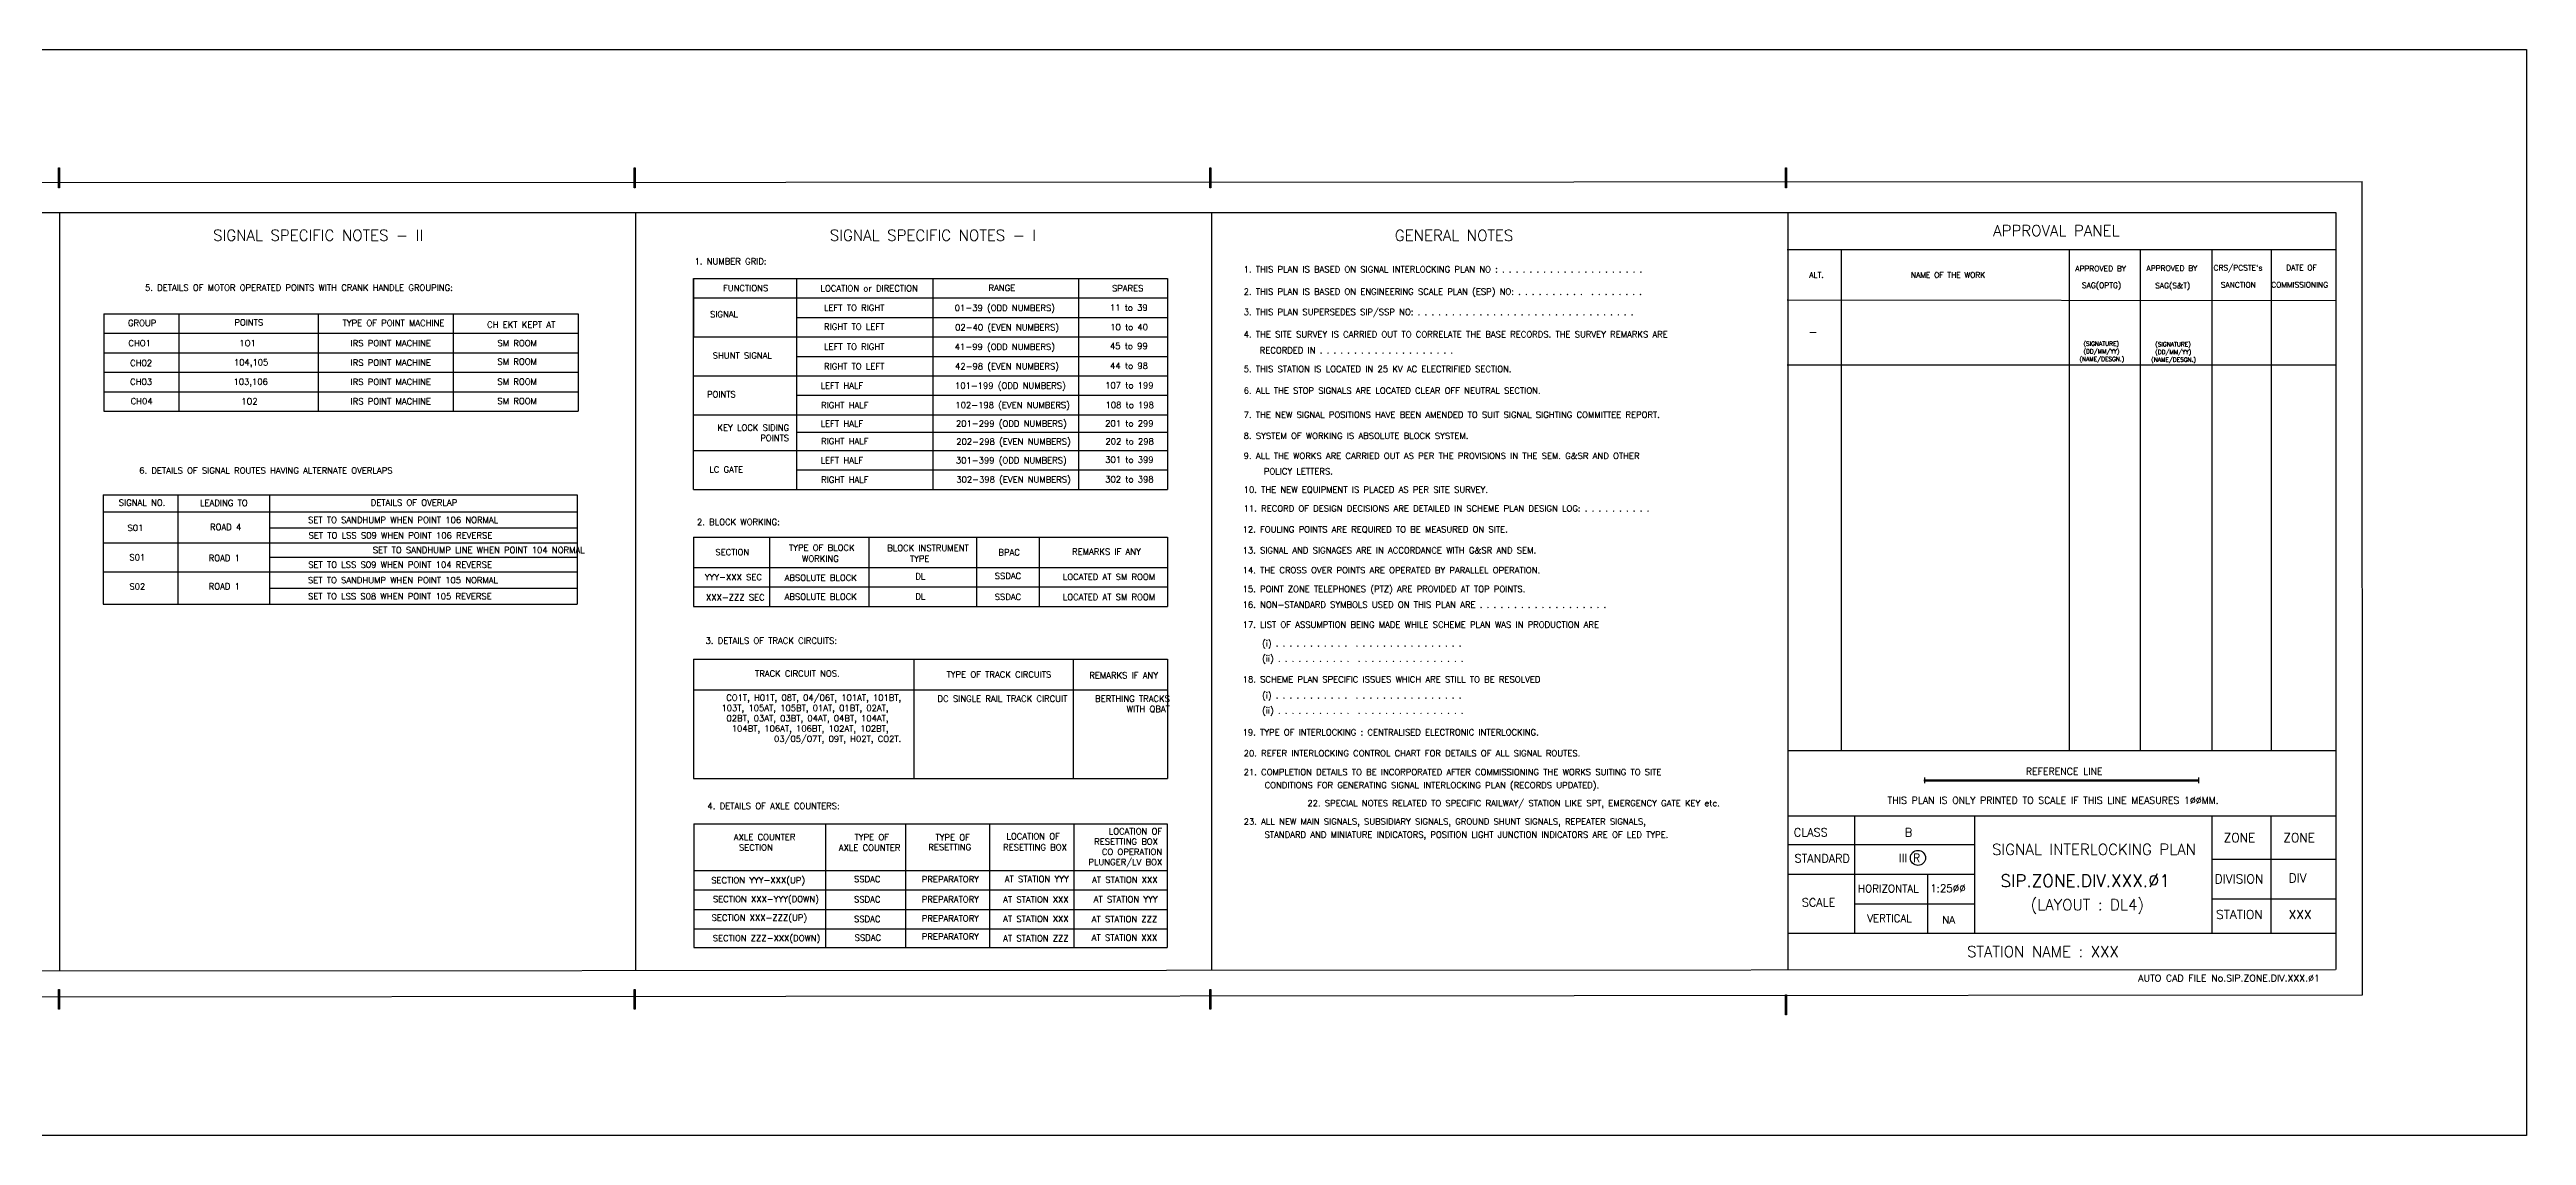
# Model space of a CAD drawing. Extents: x -19435 to 6205, y 191 to 8780.
# Drawn here: x -18295 to -17617, y 8484 to 8780 of the extents above; entities that cross this region are included whole.
import ezdxf
from ezdxf.enums import TextEntityAlignment as Align

# ---------------------------------------------------------------- set-up
doc = ezdxf.new("R2010")
doc.units = 0
doc.header["$LTSCALE"] = 0.5
doc.layers.get('0').update_dxf_attribs({"linetype": 'CONTINUOUS'})
doc.layers.add('CHAINAGE', color=250, linetype='CONTINUOUS')
doc.styles.add('ROMANS', font='ROMANS.shx')

msp = doc.modelspace()

# ---------------------------------------------------------------- hatches: boundary and pattern name
h = msp.add_hatch(color=256)
h.dxf.hatch_style = 1
h.paths.add_polyline_path([(-18291.9218, 8748.0385), (-18292.2089, 8748.0385), (-18292.2089, 8742.614), (-18291.9218, 8742.614)])
h = msp.add_hatch(color=256)
h.dxf.hatch_style = 1
h.paths.add_polyline_path([(-18134.4337, 8748.0385), (-18134.7208, 8748.0385), (-18134.7208, 8742.614), (-18134.4337, 8742.614)])
h = msp.add_hatch(color=256)
h.dxf.hatch_style = 1
h.paths.add_polyline_path([(-17976.9677, 8748.0385), (-17977.2548, 8748.0385), (-17977.2548, 8742.614), (-17976.9677, 8742.614)])
h = msp.add_hatch(color=256)
h.dxf.hatch_style = 1
h.paths.add_polyline_path([(-17819.524, 8748.0385), (-17819.8111, 8748.0385), (-17819.8111, 8742.614), (-17819.524, 8742.614)])
h = msp.add_hatch(color=256)
h.dxf.hatch_style = 1
h.paths.add_polyline_path([(-17706.8453, 8580.7956), (-17781.8325, 8580.7956), (-17781.8325, 8580.3849), (-17706.8453, 8580.3849)])
h = msp.add_hatch(color=256)
h.dxf.hatch_style = 1
h.paths.add_polyline_path([(-18291.9218, 8523.4553), (-18292.2089, 8523.4553), (-18292.2089, 8518.0308), (-18291.9218, 8518.0308)])
h = msp.add_hatch(color=256)
h.dxf.hatch_style = 1
h.paths.add_polyline_path([(-18134.4337, 8523.4553), (-18134.7208, 8523.4553), (-18134.7208, 8518.0308), (-18134.4337, 8518.0308)])
h = msp.add_hatch(color=256)
h.dxf.hatch_style = 1
h.paths.add_polyline_path([(-17976.9677, 8523.4553), (-17977.2548, 8523.4553), (-17977.2548, 8518.0308), (-17976.9677, 8518.0308)])
h = msp.add_hatch(color=256)
h.dxf.hatch_style = 1
h.paths.add_polyline_path([(-17819.524, 8521.9553), (-17819.8111, 8521.9553), (-17819.8111, 8516.5308), (-17819.524, 8516.5308)])

# ---------------------------------------------------------------- linework, layer by layer
for p, q in [((-19394.8511, 8743.4574), (-17662.1127, 8744.3604)), ((-17661.9968, 8521.9553), (-17662.1127, 8744.3604)), ((-17669.1788, 8735.7274), (-19368.7605, 8735.7274)), ((-18291.8973, 8735.7274), (-18291.8973, 8528.6175)), ((-18291.8973, 8735.7274), (-18291.8973, 8528.6175)), ((-18134.3932, 8735.7274), (-18134.3932, 8528.6172)), ((-18134.3932, 8735.7274), (-18134.3932, 8528.6172)), ((-17976.8391, 8735.7274), (-17976.8391, 8528.6989)), ((-17976.8391, 8735.7274), (-17976.8391, 8528.6989)), ((-17819.1655, 8735.7274), (-17819.1655, 8528.7808)), ((-17669.1788, 8528.8878), (-17669.1788, 8735.7274)), ((-17669.1788, 8528.8639), (-17669.1788, 8735.7274)), ((-17819.3189, 8725.7824), (-17669.3322, 8725.7824)), ((-17804.5703, 8725.7824), (-17804.5703, 8588.8134)), ((-17760.7743, 8725.7824), (-17718.4478, 8725.7824)), ((-17742.1829, 8725.7824), (-17742.1829, 8588.8149)), ((-17722.7654, 8725.7824), (-17722.7654, 8588.8149)), ((-17703.1531, 8725.7824), (-17703.1531, 8588.815)), ((-17687.0026, 8725.7824), (-17687.0026, 8588.815)), ((-18118.4865, 8717.8022), (-17988.8347, 8717.8022)), ((-18118.4865, 8660.1715), (-18118.4865, 8717.8022)), ((-18118.4865, 8717.8022), (-18118.4865, 8701.8412)), ((-18090.3092, 8717.8022), (-18090.3092, 8660.1715)), ((-18053.0298, 8717.8022), (-18053.0298, 8660.1715)), ((-18053.0298, 8717.6183), (-18053.0298, 8701.6574)), ((-18013.1854, 8717.7989), (-18013.1854, 8660.1715)), ((-17988.8347, 8717.8022), (-17988.8347, 8660.1715)), ((-18279.7412, 8708.1507), (-18150.0688, 8708.1507)), ((-18279.7412, 8708.1507), (-18279.7412, 8681.505)), ((-18259.261, 8708.1507), (-18259.261, 8681.505)), ((-18221.1681, 8708.1507), (-18221.1681, 8681.505)), ((-18184.2114, 8708.1507), (-18184.2114, 8681.505)), ((-18150.0688, 8708.1507), (-18150.0688, 8681.505)), ((-18118.4238, 8712.4819), (-17988.8347, 8712.4819)), ((-18090.3092, 8707.1615), (-17988.8347, 8707.1615)), ((-17819.3189, 8711.9376), (-17669.3322, 8711.8023)), ((-18279.7412, 8702.8304), (-18185.9897, 8702.8304)), ((-18279.7412, 8702.8304), (-18150.0688, 8702.8304)), ((-18118.4238, 8701.8412), (-17988.8347, 8701.8412)), ((-18279.7412, 8697.5101), (-18150.0688, 8697.5101)), ((-18090.3092, 8696.5209), (-17988.8347, 8696.5209)), ((-17819.3189, 8694.184), (-17669.3322, 8694.184)), ((-17760.7743, 8694.184), (-17718.4478, 8694.184)), ((-17718.4478, 8694.184), (-17669.3322, 8694.184)), ((-18279.7412, 8692.1898), (-18150.0688, 8692.1898)), ((-18279.7412, 8686.8253), (-18185.9897, 8686.8253)), ((-18279.7412, 8686.8253), (-18150.0688, 8686.8253)), ((-18118.4865, 8691.2006), (-17988.8347, 8691.2006)), ((-18090.3092, 8685.8803), (-17988.8347, 8685.8803)), ((-18279.7412, 8681.505), (-18150.0688, 8681.505)), ((-18118.4865, 8680.56), (-17988.8347, 8680.56)), ((-17988.8347, 8675.686), (-18090.3092, 8675.686)), ((-18118.4865, 8670.8121), (-17988.8347, 8670.8121)), ((-18090.3092, 8665.4918), (-17988.8347, 8665.4918)), ((-18280.0133, 8658.6244), (-18280.0133, 8628.7486)), ((-18280.0133, 8658.6244), (-18150.3409, 8658.6244)), ((-18259.5331, 8658.6244), (-18259.5331, 8628.7486)), ((-18234.4687, 8658.6244), (-18234.4687, 8628.7486)), ((-18150.3409, 8658.6244), (-18150.3409, 8628.7486)), ((-18118.4865, 8660.1715), (-17988.8347, 8660.1715)), ((-18280.0133, 8654.0483), (-18150.3409, 8654.0483)), ((-18280.0133, 8645.578), (-18150.3409, 8645.578)), ((-18234.4687, 8649.6062), (-18150.3409, 8649.6062)), ((-18118.4771, 8647.1295), (-18118.4771, 8628.1735)), ((-18118.4771, 8647.1295), (-17988.8047, 8647.1295)), ((-18097.7264, 8647.1295), (-18097.7264, 8628.1735)), ((-18070.5063, 8647.1295), (-18070.5063, 8628.1735)), ((-18041.1169, 8647.1295), (-18041.1169, 8628.1735)), ((-18023.9131, 8647.1295), (-18023.9131, 8628.1735)), ((-17988.8047, 8647.1295), (-17988.8047, 8628.1735)), ((-18234.4687, 8641.6703), (-18150.3409, 8641.6703)), ((-18118.4771, 8638.8142), (-17988.8047, 8638.8142)), ((-18280.0133, 8637.612), (-18186.2618, 8637.612)), ((-18280.0133, 8637.612), (-18150.3409, 8637.612)), ((-18234.4687, 8633.1803), (-18150.3409, 8633.1803)), ((-18118.4771, 8633.4939), (-18024.7255, 8633.4939)), ((-18118.4771, 8633.4939), (-17988.8047, 8633.4939)), ((-18280.0133, 8628.7486), (-18150.3409, 8628.7486)), ((-18118.4771, 8628.1735), (-17988.8047, 8628.1735)), ((-18118.4762, 8613.7018), (-18118.4762, 8581.1123)), ((-18118.4762, 8613.7018), (-17988.8038, 8613.7018)), ((-18058.2642, 8613.7018), (-18058.2642, 8581.1123)), ((-18014.6238, 8613.7018), (-18014.6238, 8581.1123)), ((-17988.8038, 8613.7018), (-17988.8038, 8581.1123)), ((-18118.4762, 8605.3865), (-17988.8038, 8605.3865)), ((-17819.1539, 8588.8147), (-17669.1672, 8588.8151)), ((-18118.4762, 8581.1123), (-17988.8038, 8581.1123)), ((-17781.8326, 8581.3632), (-17781.8326, 8579.8522)), ((-17706.8406, 8581.3632), (-17706.8406, 8579.8522)), ((-17819.1655, 8570.9054), (-17669.1788, 8570.9054)), ((-17800.8575, 8538.861), (-17800.8575, 8570.9054)), ((-17768.098, 8570.9054), (-17768.0978, 8538.861)), ((-17703.1646, 8570.9054), (-17703.1642, 8538.861)), ((-17703.1646, 8570.9054), (-17703.1642, 8538.861)), ((-17703.1646, 8570.9054), (-17703.1646, 8538.861)), ((-17687.0141, 8570.9054), (-17687.0141, 8538.861)), ((-18118.4064, 8568.6853), (-18118.4064, 8534.8986)), ((-18118.4064, 8568.6853), (-17988.9148, 8568.6853)), ((-18082.3973, 8568.6853), (-18082.3973, 8534.8986)), ((-18060.5051, 8568.6853), (-18060.5051, 8534.8986)), ((-18037.5143, 8568.6853), (-18037.5143, 8534.8986)), ((-18014.4822, 8568.6853), (-18014.4822, 8534.8986)), ((-17988.9148, 8568.6853), (-17988.9148, 8534.8986)), ((-17819.1655, 8563.0586), (-17768.098, 8563.0572)), ((-17703.1646, 8559.0572), (-17669.1788, 8559.0572)), ((-18118.4064, 8555.9769), (-17988.9148, 8555.9769)), ((-18118.4064, 8550.6566), (-18027.5304, 8550.6566)), ((-18118.4064, 8550.6566), (-17988.9148, 8550.6566)), ((-17819.1655, 8554.9632), (-17768.098, 8554.9618)), ((-17780.999, 8554.9621), (-17780.999, 8538.861)), ((-18118.4064, 8545.3363), (-17988.9148, 8545.3363)), ((-17800.8575, 8546.8081), (-17768.0979, 8546.8081)), ((-17703.1646, 8548.2384), (-17669.1788, 8548.2384)), ((-18118.4064, 8540.0159), (-17988.9148, 8540.0159)), ((-17819.1655, 8538.861), (-17669.1788, 8538.861)), ((-18118.4064, 8534.8986), (-17988.9148, 8534.8986)), ((-19368.7481, 8527.9774), (-17669.3322, 8528.8585)), ((-19368.7481, 8527.9774), (-17669.3322, 8528.8585)), ((-19394.8511, 8520.4785), (-17661.9968, 8521.9553))]:
    msp.add_line(p, q)
for points in [[(-18292.2089, 8748.0385), (-18291.9218, 8748.0385), (-18291.9218, 8742.614), (-18292.2089, 8742.614)], [(-18134.7208, 8748.0385), (-18134.4337, 8748.0385), (-18134.4337, 8742.614), (-18134.7208, 8742.614)], [(-17977.2548, 8748.0385), (-17976.9677, 8748.0385), (-17976.9677, 8742.614), (-17977.2548, 8742.614)], [(-17819.8111, 8748.0385), (-17819.524, 8748.0385), (-17819.524, 8742.614), (-17819.8111, 8742.614)], [(-17781.8325, 8580.7956), (-17706.8453, 8580.7956), (-17706.8453, 8580.3849), (-17781.8325, 8580.3849)], [(-18292.2089, 8523.4553), (-18291.9218, 8523.4553), (-18291.9218, 8518.0308), (-18292.2089, 8518.0308)], [(-18134.7208, 8523.4553), (-18134.4337, 8523.4553), (-18134.4337, 8518.0308), (-18134.7208, 8518.0308)], [(-17977.2548, 8523.4553), (-17976.9677, 8523.4553), (-17976.9677, 8518.0308), (-17977.2548, 8518.0308)], [(-17819.8111, 8521.9553), (-17819.524, 8521.9553), (-17819.524, 8516.5308), (-17819.8111, 8516.5308)]]:
    msp.add_lwpolyline(points, close=True)
msp.add_circle((-17783.5776, 8559.4064), 2.0664)
at = {"layer": 'CHAINAGE'}
msp.add_lwpolyline([(-17617.1366, 8483.5346), (-19435.3245, 8483.5346), (-19435.3245, 8780.4012), (-17617.1366, 8780.4012)], close=True, dxfattribs=at)

# ---------------------------------------------------------------- texts
at = {"style": 'ROMANS'}
for s, height, p in [('SIGNAL SPECIFIC NOTES - II', 3, (-18249.894, 8729.6314)), ('SIGNAL SPECIFIC NOTES - I', 3, (-18081.2131, 8729.6315)), ('GENERAL NOTES', 3, (-17926.656, 8729.58)), ('APPROVAL PANEL', 3, (-17763.0159, 8730.9086)), ('1. THIS PLAN IS BASED ON SIGNAL INTERLOCKING PLAN NO : . . . . . . . . . . . . . . . . . . . . .', 1.6875, (-17967.9993, 8720.328)), ('ALT.', 1.5, (-17813.3052, 8718.7665)), ('NAME OF THE WORK', 1.5, (-17785.4963, 8718.7665)), ('APPROVED BY', 1.5, (-17740.561, 8720.5311)), ('APPROVED BY', 1.5, (-17721.0552, 8720.6322)), ('CRS/PCSTE`s', 1.5, (-17702.7168, 8720.7434)), ('DATE OF ', 1.5, (-17682.864, 8720.7835)), ('2. THIS PLAN IS BASED ON ENGINEERING SCALE PLAN (ESP) NO: . . . . . . . . . .  . . . . . . . .', 1.6875, (-17968.0046, 8714.2305)), ('SAG(OPTG)', 1.5, (-17738.7242, 8715.9498)), ('SAG(S&T)', 1.5, (-17718.6952, 8715.8772)), ('SANCTION ', 1.5, (-17700.736, 8716.0603)), ('COMMISSIONING', 1.5, (-17686.949, 8716.093)), ('3. THIS PLAN SUPERSEDES SIP/SSP NO: . . . . . . . . . . . . . . . . . . . . . . . . . . . . . . . . ', 1.6875, (-17967.9993, 8708.6498)), ('4. THE SITE SURVEY IS CARRIED OUT TO CORRELATE THE BASE RECORDS. THE SURVEY REMARKS ARE  ', 1.6875, (-17968.0046, 8702.5524)), ('-', 2.25, (-17813.4973, 8703.1942)), ('(SIGNATURE)', 1.161702, (-17738.3057, 8699.9766)), ('(SIGNATURE)', 1.161702, (-17718.6688, 8699.8392)), ('5. THIS STATION IS LOCATED IN 25 KV AC ELECTRIFIED SECTION.', 1.6875, (-17967.9993, 8693.0758)), ('RECORDED IN . . . . . . . . . . . . . . . . . . . . ', 1.6875, (-17963.6147, 8698.1678)), ('(NAME/DESGN.)', 1.161702, (-17739.3926, 8695.7744)), ('(DD/MM/YY)', 1.1617, (-17738.3057, 8697.8755)), ('(NAME/DESGN.)', 1.161702, (-17719.7821, 8695.6369)), ('(DD/MM/YY)', 1.1617, (-17718.6688, 8697.738)), ('6. ALL THE STOP SIGNALS ARE LOCATED CLEAR OFF NEUTRAL SECTION.', 1.6875, (-17968.0046, 8687.1718)), ('7. THE NEW SIGNAL POSITIONS HAVE BEEN AMENDED TO SUIT SIGNAL SIGHTING COMMITTEE REPORT.', 1.6875, (-17968.0046, 8680.5581)), ('8. SYSTEM OF WORKING IS ABSOLUTE BLOCK SYSTEM.', 1.6875, (-17968.0046, 8674.809)), ('9. ALL THE WORKS ARE CARRIED OUT AS PER THE PROVISIONS IN THE SEM. G&SR AND OTHER ', 1.6875, (-17968.0046, 8669.3265)), ('POLICY LETTERS.', 1.6875, (-17962.4844, 8665.081)), ('10. THE NEW EQUIPMENT IS PLACED AS PER SITE SURVEY.', 1.6875, (-17968.0046, 8660.0985)), ('11. RECORD OF DESIGN DECISIONS ARE DETAILED IN SCHEME PLAN DESIGN LOG: . . . . . . . . . . ', 1.6875, (-17968.0046, 8654.9433)), ('12. FOULING POINTS ARE REQUIRED TO BE MEASURED ON SITE.', 1.6875, (-17968.305, 8649.2119)), ('13. SIGNAL AND SIGNAGES ARE IN ACCORDANCE WITH G&SR AND SEM. ', 1.6875, (-17968.305, 8643.5061)), ('14. THE CROSS OVER POINTS ARE OPERATED BY PARALLEL OPERATION.', 1.6875, (-17968.2923, 8638.0653)), ('15. POINT ZONE TELEPHONES (PTZ) ARE PROVIDED AT TOP POINTS.', 1.6875, (-17968.2923, 8632.9101)), ('16. NON-STANDARD SYMBOLS USED ON THIS PLAN ARE . . . . . . . . . . . . . . . . . . .  ', 1.6875, (-17968.2923, 8628.6267)), ('17. LIST OF ASSUMPTION BEING MADE WHILE SCHEME PLAN WAS IN PRODUCTION ARE ', 1.6875, (-17968.2923, 8623.1858)), ('    (i) . . . . . . . . . . .  . . . . . . . . . . . . . . . . ', 1.6875, (-17968.0046, 8618.0306)), ('    (ii) . . . . . . . . . . .  . . . . . . . . . . . . . . . . ', 1.6875, (-17968.0046, 8613.9037)), ('18. SCHEME PLAN SPECIFIC ISSUES WHICH ARE STILL TO BE RESOLVED ', 1.6875, (-17968.2689, 8608.2045)), ('    (i) . . . . . . . . . . .  . . . . . . . . . . . . . . . . ', 1.6875, (-17968.0046, 8603.8184)), ('    (ii) . . . . . . . . . . .  . . . . . . . . . . . . . . . . ', 1.6875, (-17968.0046, 8599.6915)), ('19. TYPE OF INTERLOCKING : CENTRALISED ELECTRONIC INTERLOCKING. ', 1.6875, (-17968.3004, 8593.7533)), ('20. REFER INTERLOCKING CONTROL CHART FOR DETAILS OF ALL SIGNAL ROUTES.', 1.6875, (-17968.0046, 8588.0219)), ('REFERENCE LINE', 1.875, (-17754.0534, 8583.0983)), ('21. COMPLETION DETAILS TO BE INCORPORATED AFTER COMMISSIONING THE WORKS SUITING TO SITE', 1.6875, (-17968.0046, 8582.8667)), ('CONDITIONS FOR GENERATING SIGNAL INTERLOCKING PLAN (RECORDS UPDATED).', 1.6875, (-17962.2779, 8579.2883)), ('THIS PLAN IS ONLY PRINTED TO SCALE IF THIS LINE MEASURES 1ØØMM. ', 1.875, (-17791.8882, 8575.1296)), ('23. ALL NEW MAIN SIGNALS, SUBSIDIARY SIGNALS, GROUND SHUNT SIGNALS, REPEATER SIGNALS,', 1.6875, (-17968.0046, 8569.3539)), ('STANDARD AND MINIATURE INDICATORS, POSITION LIGHT JUNCTION INDICATORS ARE OF LED TYPE.', 1.6875, (-17962.2892, 8565.7755))]:
    msp.add_text(s, height=height, dxfattribs=at).set_placement(p, align=Align.MIDDLE_LEFT)
for s, p in [('1. NUMBER GRID:', (-18098.5372, 8721.6531)), ('5. DETAILS OF MOTOR OPERATED POINTS WITH CRANK HANDLE GROUPING:', (-18184.3324, 8714.4533)), ('FUNCTIONS', (-18098.0492, 8714.3447)), ('LOCATION or DIRECTION', (-18057.1425, 8714.2805)), ('RANGE', (-18030.5001, 8714.3991)), ('SPARES', (-17995.43, 8714.3128)), ('GROUP', (-18265.4374, 8704.7912)), ('POINTS', (-18236.2017, 8704.9527)), ('TYPE OF POINT MACHINE', (-18186.6287, 8704.7912)), ('CH EKT KEPT AT', (-18156.2958, 8704.3532)), ('SIGNAL ', (-18105.1412, 8707.1961)), ('LEFT TO RIGHT', (-18066.2936, 8708.9605)), ('01-39 (ODD NUMBERS)', (-18019.6252, 8708.9376)), ('11 to 39', (-17994.2633, 8709.0258)), ('CHO1', (-18266.8972, 8699.2895)), ('1O1', (-18238.2286, 8699.2895)), ('IRS POINT MACHINE', (-18190.3128, 8699.2895)), ('SM ROOM', (-18161.3343, 8699.2895)), ('RIGHT TO LEFT', (-18066.29, 8703.8089)), ('LEFT TO RIGHT', (-18066.2877, 8698.3097)), ('41-99 (ODD NUMBERS)', (-18019.6194, 8698.296)), ('02-40 (EVEN NUMBERS)', (-18018.5167, 8703.6056)), ('45 to 99', (-17994.2501, 8698.4961)), ('10 to 40', (-17994.1721, 8703.677)), ('CH02', (-18266.5838, 8693.8696)), ('104,105', (-18234.8008, 8694.068)), ('IRS POINT MACHINE', (-18190.3128, 8693.9842)), ('SM ROOM', (-18161.3343, 8694.2462)), ('SHUNT SIGNAL', (-18097.0467, 8695.9206)), ('RIGHT TO LEFT', (-18066.289, 8692.9758)), ('42-98 (EVEN NUMBERS)', (-18018.5325, 8692.9741)), ('44 to 98', (-17994.1871, 8693.1057)), ('CH03', (-18266.5838, 8688.7312)), ('103,106', (-18234.9207, 8688.7398)), ('IRS POINT MACHINE', (-18190.3128, 8688.7148)), ('SM ROOM', (-18161.3343, 8688.77)), ('POINTS', (-18106.9295, 8685.3043)), ('LEFT HALF', (-18072.079, 8687.6873)), ('101-199 (ODD NUMBERS)', (-18016.6692, 8687.6685)), ('107 to 199', (-17992.6577, 8687.7512)), ('CH04', (-18266.4504, 8683.4322)), ('1O2', (-18237.7124, 8683.4072)), ('IRS POINT MACHINE', (-18190.3128, 8683.3777)), ('SM ROOM', (-18161.3343, 8683.4462)), ('LEFT HALF', (-18072.0782, 8677.285)), ('RIGHT HALF', (-18070.6312, 8682.3293)), ('201-299 (ODD NUMBERS)', (-18016.4019, 8677.3158)), ('102-198 (EVEN NUMBERS)', (-18015.5542, 8682.351)), ('201 to 299', (-17992.6512, 8677.3454)), ('108 to 198', (-17992.5657, 8682.3697)), ('RIGHT HALF', (-18070.6375, 8672.4876)), ('202-298 (EVEN NUMBERS)', (-18015.311, 8672.3845)), ('202 to 298', (-17992.5788, 8672.4244)), ('6. DETAILS OF SIGNAL ROUTES HAVING ALTERNATE OVERLAPS', (-18200.8234, 8664.4705)), ('LC GATE', (-18104.9216, 8664.7468)), ('LEFT HALF', (-18072.0743, 8667.2711)), ('301-399 (ODD NUMBERS)', (-18016.4117, 8667.2665)), ('301 to 399', (-17992.6423, 8667.4164)), ('RIGHT HALF', (-18070.6304, 8661.9496)), ('302-398 (EVEN NUMBERS)', (-18015.2975, 8662.0114)), ('302 to 398', (-17992.6439, 8662.0723)), ('SIGNAL NO.', (-18262.9596, 8655.6937)), ('LEADING TO', (-18240.4421, 8655.6113)), ('SET TO SANDHUMP WHEN POINT 106 NORMAL', (-18171.9322, 8650.9648)), ('DETAILS OF OVERLAP', (-18183.1251, 8655.6989)), ('2. BLOCK WORKING:', (-18094.903, 8650.39)), ('S01', (-18268.9671, 8648.7969)), ('ROAD 4', (-18242.1976, 8649.0151)), ('SET TO LSS S09 WHEN POINT 106 REVERSE', (-18173.5232, 8646.7195)), ('TYPE OF BLOCK', (-18074.4466, 8643.3544)), ('BLOCK INSTRUMENT ', (-18042.0704, 8643.304)), ('S01', (-18268.4577, 8640.721)), ('ROAD 1', (-18242.5625, 8640.5527)), ('SET TO LSS S09 WHEN POINT 104 REVERSE', (-18173.6188, 8638.7377)), ('SECTION', (-18103.2629, 8642.1448)), ('WORKING', (-18078.7563, 8640.3782)), ('TYPE', (-18053.9502, 8640.3479)), ('BPAC ', (-18028.0642, 8642.1117)), ('REMARKS IF ANY', (-17996.1395, 8642.3093)), ('S02', (-18268.4577, 8632.7618)), ('ROAD 1', (-18242.5625, 8632.8209)), ('SET TO SANDHUMP WHEN POINT 105 NORMAL', (-18171.9479, 8634.4979)), ('SET TO LSS S08 WHEN POINT 105 REVERSE', (-18173.675, 8630.1015)), ('YYY-XXX SEC', (-18099.7696, 8635.3268)), ('XXX-ZZZ SEC', (-18099.0196, 8629.7873)), ('ABSOLUTE BLOCK', (-18073.8276, 8635.1454)), ('ABSOLUTE BLOCK', (-18073.8276, 8629.9635)), ('DL', (-18055.0679, 8635.5355)), ('DL', (-18055.0679, 8630.0355)), ('SSDAC', (-18028.8753, 8635.6656)), ('SSDAC', (-18028.8753, 8629.9441)), ('LOCATED AT SM ROOM', (-17992.2436, 8635.4045)), ('LOCATED AT SM ROOM', (-17992.2436, 8629.8817)), ('3. DETAILS OF TRACK CIRCUITS:', (-18079.2473, 8617.9569)), ('TRACK CIRCUIT NOS.', (-18078.5201, 8608.9762)), ('TYPE OF TRACK CIRCUITS', (-18020.6347, 8608.7121)), ('REMARKS IF ANY', (-17991.4207, 8608.4756)), ('DC SINGLE RAIL TRACK CIRCUIT', (-18016.237, 8602.096)), ('4. DETAILS OF AXLE COUNTERS:', (-18078.5133, 8572.7459)), ('22. SPECIAL NOTES RELATED TO SPECIFIC RAILWAY/ STATION LIKE SPT, EMERGENCY GATE KEY etc.', (-17837.7662, 8573.5269)), ('AXLE COUNTER ', (-18089.468, 8564.2533)), ('TYPE OF ', (-18063.8743, 8564.2434)), ('TYPE OF ', (-18041.7467, 8564.1745)), ('LOCATION OF', (-18018.2879, 8564.4774)), ('SECTION', (-18096.8063, 8561.4002)), ('AXLE COUNTER', (-18061.8982, 8561.3463)), ('RESETTING', (-18042.5552, 8561.4963)), ('RESETTING BOX', (-18016.3743, 8561.478)), ('SECTION YYY-XXX(UP)', (-18087.9779, 8552.4654)), ('SSDAC', (-18067.3615, 8552.7666)), ('PREPARATORY', (-18040.4263, 8552.7459)), ('AT STATION YYY', (-18015.8613, 8552.7822)), ('AT STATION XXX', (-17991.5411, 8552.5893)), ('SECTION XXX-ZZZ(UP)', (-18087.4358, 8542.212)), ('SECTION XXX-YYY(DOWN)', (-18084.1924, 8547.3012)), ('SSDAC', (-18067.3615, 8547.2514)), ('SSDAC', (-18067.3615, 8541.8707)), ('PREPARATORY', (-18040.4263, 8547.2483)), ('PREPARATORY', (-18040.4263, 8542.0153)), ('AT STATION XXX', (-18015.8613, 8547.2046)), ('AT STATION XXX', (-18015.8613, 8541.8896)), ('AT STATION ZZZ', (-17991.6357, 8541.8339)), ('AT STATION YYY', (-17991.5411, 8547.2601)), ('SECTION ZZZ-XXX(DOWN)', (-18083.7958, 8536.6266)), ('SSDAC', (-18067.1926, 8536.7726)), ('PREPARATORY', (-18040.4263, 8537.0826)), ('AT STATION ZZZ', (-18015.8613, 8536.5779)), ('AT STATION XXX', (-17991.6357, 8536.7454))]:
    msp.add_text(s, height=1.6875, dxfattribs=at).set_placement(p, align=Align.RIGHT)
for s, height, p in [('CLASS', 2.25, (-17812.8948, 8566.3848)), ('B', 2.25, (-17786.1424, 8566.3848)), ('STANDARD', 2.25, (-17809.7497, 8559.2773)), ('III R', 2.25, (-17785.8645, 8559.4064)), ('SIGNAL INTERLOCKING PLAN', 3, (-17735.4205, 8561.7329)), ('STATION NAME : XXX', 3, (-17749.3815, 8533.795))]:
    msp.add_text(s, height=height, dxfattribs=at).set_placement(p, align=Align.MIDDLE_CENTER)
for s, height, p in [('ZONE', 2.4375, (-17699.9627, 8563.7267)), ('ZONE', 2.4375, (-17683.6421, 8563.7267)), ('HORIZONTAL', 2.0625, (-17799.9878, 8549.9923)), ('1:25ØØ', 2.0625, (-17780.2383, 8550.069)), ('DIVISION', 2.4375, (-17702.3983, 8552.4437)), ('DIV', 2.4375, (-17682.1931, 8552.69)), ('SCALE     ', 2.25, (-17815.3345, 8546.1187)), ('VERTICAL', 2.0625, (-17797.4608, 8541.8757)), ('NA', 2.0625, (-17776.9448, 8541.4552)), ('STATION', 2.4375, (-17702.0244, 8542.716)), ('XXX', 2.4375, (-17682.1931, 8542.716))]:
    msp.add_text(s, height=height, dxfattribs=at).set_placement(p)
at = {"color": 18, "true_color": 0x000000, "style": 'ROMANS'}
msp.add_text('AUTO CAD FILE No.SIP.ZONE.DIV.XXX.Ø1', height=1.875, dxfattribs=at).set_placement((-17698.4709, 8526.5414), align=Align.MIDDLE_CENTER)
at = {"char_height": 1.6875, "attachment_point": 3, "style": 'ROMANS'}
for s, insert, width in [('KEY LOCK SIDING POINTS ', (-18092.3477, 8677.8731), 22.710282), ('SET TO SANDHUMP LINE WHEN POINT 104 NORMAL', (-18148.2677, 8644.41), 83.549356), ('CO1T, H01T, 08T, 04/06T, 101AT, 101BT, 103T, 105AT, 105BT, 01AT, 01BT, 02AT,    {\\H2x; }02BT, 03AT, 03BT, 04AT, 04BT, 104AT,   {\\H1.5x; }104BT, 106AT, 106BT, 102AT, 102BT,   {\\H1.66667x; }03/05/07T, 09T, H02T, CO2T.  {\\H1.80159x; }', (-18061.6723, 8604.0606), 54.642857), ('BERTHING TRACKS\\PWITH QBAT', (-17988.1928, 8603.7803), 24.862788), ('LOCATION OF RESETTING BOX  CO OPERATION PLUNGER/LV BOX', (-17990.3062, 8567.5389), 22.774778)]:
    msp.add_mtext(s, dxfattribs=dict(at, insert=insert, width=width))
at = {"attachment_point": 1, "style": 'ROMANS'}
for s, width, heights, insert, char_height in [('SIP.ZONE.DIV.XXX.{\\H1.08333x;Ø}1', 79.547928, [25.6095], (-17761.0034, 8555.1129), 3.375), ('\\pi3.73696;(LAYOUT : DL4)', 42.188199, [7.0742], (-17756.4902, 8548.0996), 3)]:
    msp.add_mtext_dynamic_manual_height_columns(s, width=width, gutter_width=11.25, heights=heights, dxfattribs=dict(at, insert=insert, char_height=char_height))

doc.saveas('drawing.dxf')
